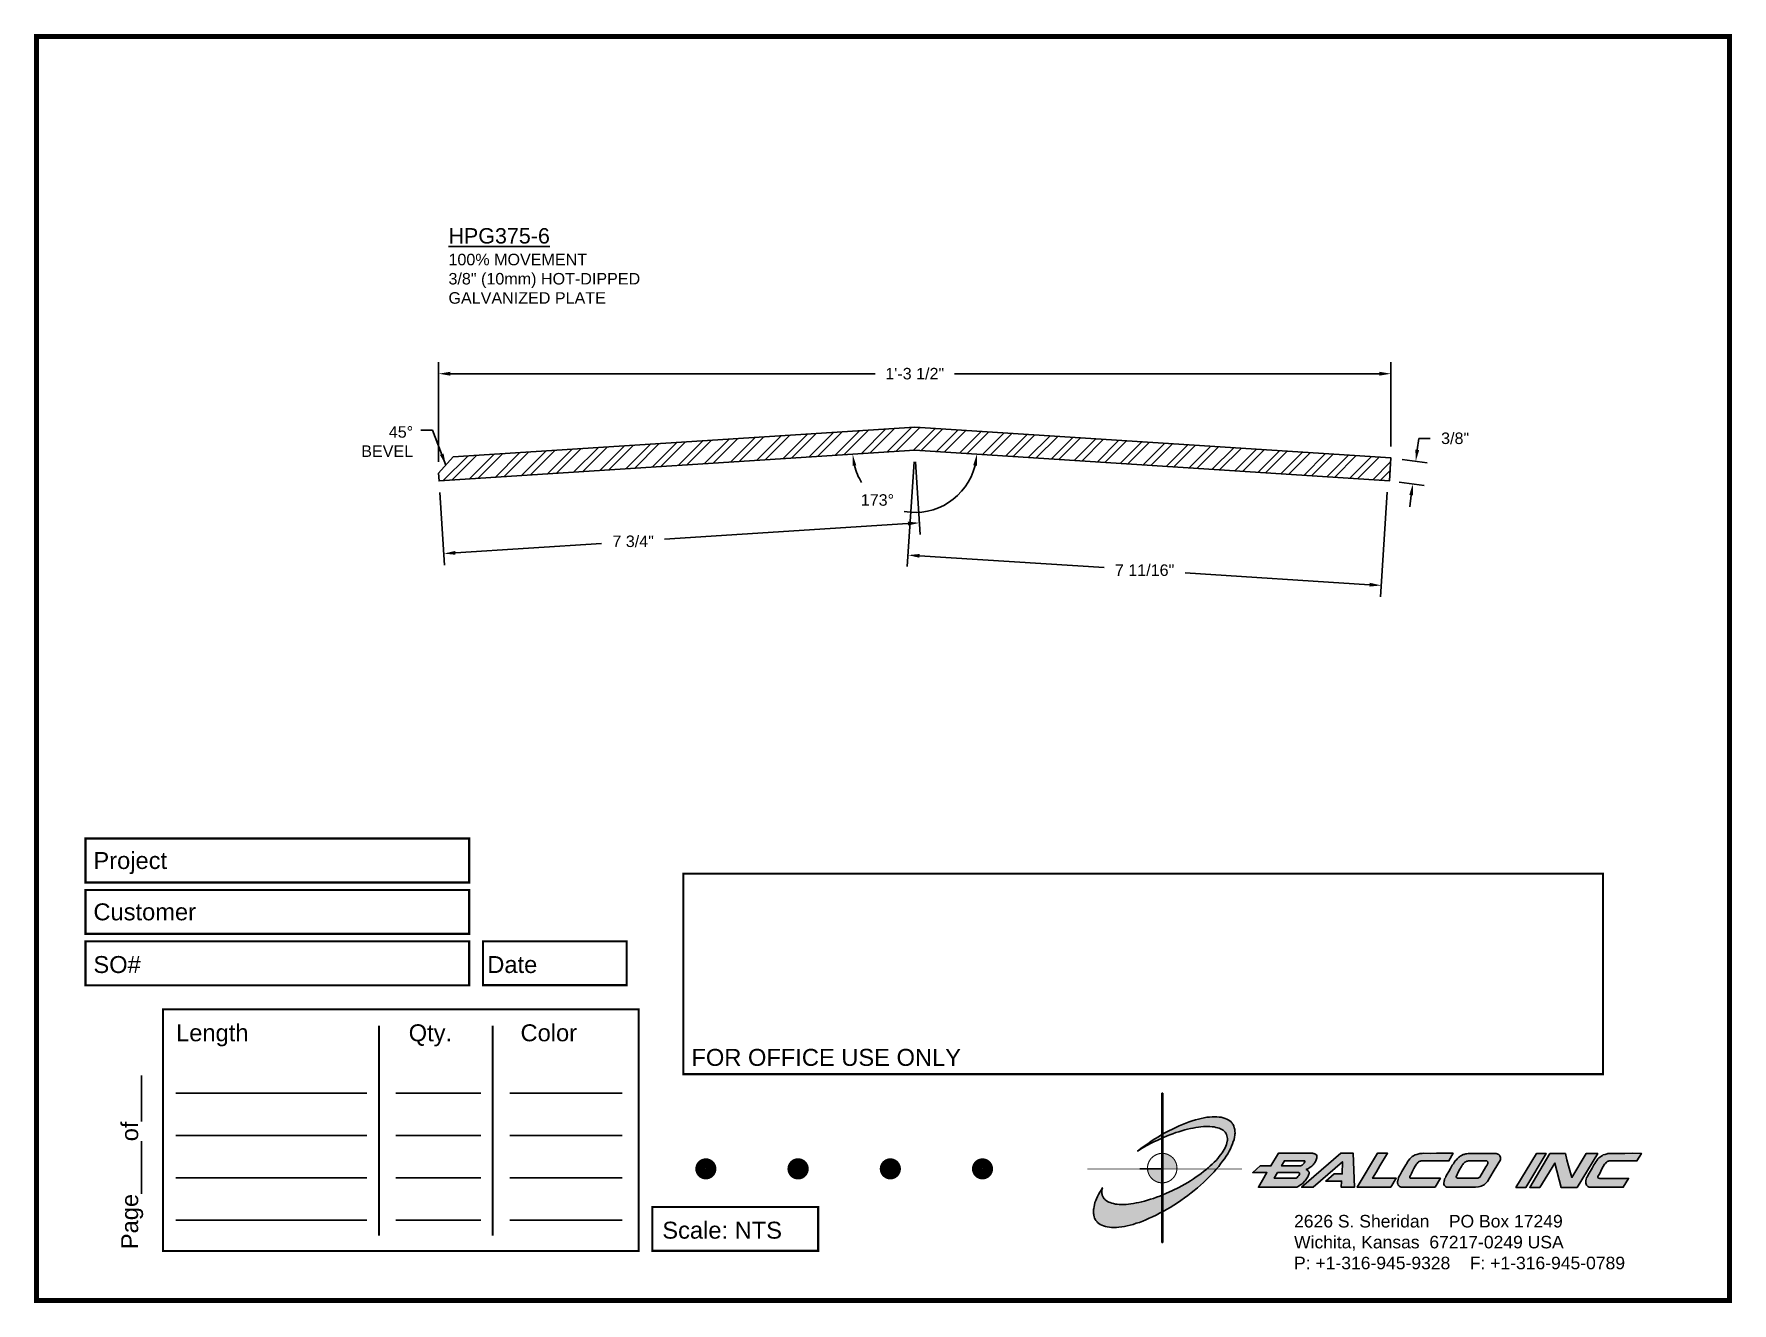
# Paper-space layout 'Breakout' of a CAD drawing. Extents: x 0 to 10, y 0 to 7.5.
# The model-space entities are those that its viewports show. They can reach past a viewport. Long polylines and large blocks are cut down to what shows.
import ezdxf

# ---------------------------------------------------------------- set-up
doc = ezdxf.new("R2010")
doc.units = 0
doc.header["$MEASUREMENT"] = 0
doc.layers.get('0').update_dxf_attribs({"linetype": 'CONTINUOUS'})
doc.layers.get('DEFPOINTS').update_dxf_attribs({"linetype": 'CONTINUOUS'})
for name, color, linetype in [('BORDER', 7, 'CONTINUOUS'), ('DIMENSIONS', 3, 'CONTINUOUS'), ('METALS', 7, 'CONTINUOUS'), ('TEXT', 2, 'CONTINUOUS')]:
    doc.layers.add(name, color=color, linetype=linetype)
doc.styles.add('ARIAL', font='ARIAL.TTF')
doc.dimstyles.new('ARIAL', dxfattribs={"dimtxt": 0.1875, "dimasz": 0.1875, "dimexe": 0.1875, "dimexo": 0.1875, "dimgap": 0.1875, "dimtad": 0, "dimtih": 1, "dimtoh": 1, "dimdec": 4, "dimzin": 0, "dimtxsty": 'ARIAL', "dimcen": 0.09, "dimazin": 3, "dimtfac": 1, "dimtdec": 4, "dimtofl": 0, "dimtmove": 0, "dimatfit": 3, "dimtolj": 1, "dimtzin": 0})

# ---------------------------------------------------------------- blocks, each defined once
blk = doc.blocks.new('CADLOGO')
h = blk.add_hatch(color=256)
h.paths.add_polyline_path([(0.918, 1.81), (0.909, 1.81), (0.909, 1.322), (0.918, 1.327)])
h.paths.add_polyline_path([(0.918, 1.285), (0.909, 1.281), (0.909, 1.1), (0.918, 1.1)])
h.paths.add_polyline_path([(0.918, 0.917), (0.909, 0.917), (0.909, 0.762), (0.909, 0.753), (0.91, 0.753), (0.918, 0.753)])
h.paths.add_polyline_path([(0.918, 1.091), (0.918, 1.1), (0.91, 1.1), (0.909, 1.1), (0.909, 0.917), (0.918, 0.917), (0.918, 0.919), (0.915, 0.919)])
h.paths.add_polyline_path([(0.918, 0.412), (0.909, 0.407), (0.909, 0.049), (0.918, 0.049)])
h.paths.add_polyline_path([(0.918, 0.753), (0.909, 0.753), (0.909, 0.606), (0.918, 0.609)])
h.paths.add_polyline_path([(0.918, 0.609), (0.909, 0.606), (0.909, 0.407), (0.918, 0.412)])
h.paths.add_polyline_path([(0.918, 1.327), (0.909, 1.322), (0.909, 1.281), (0.918, 1.285)])
h = blk.add_hatch(color=175)
h.paths.add_polyline_path([(0.574, 0.51), (0.543, 0.506), (0.514, 0.502), (0.487, 0.499), (0.459, 0.499), (0.432, 0.497), (0.406, 0.499), (0.382, 0.5), (0.36, 0.502), (0.338, 0.508), (0.318, 0.511), (0.298, 0.519), (0.282, 0.526), (0.265, 0.533), (0.252, 0.543), (0.24, 0.553), (0.234, 0.559), (0.229, 0.564), (0.22, 0.577), (0.212, 0.592), (0.205, 0.607), (0.203, 0.616), (0.201, 0.627), (0.199, 0.643), (0.201, 0.66), (0.201, 0.671), (0.205, 0.682), (0.207, 0.694), (0.19, 0.667), (0.176, 0.641), (0.161, 0.616), (0.148, 0.59), (0.137, 0.566), (0.128, 0.543), (0.119, 0.519), (0.113, 0.495), (0.108, 0.473), (0.104, 0.451), (0.103, 0.44), (0.103, 0.429), (0.101, 0.409), (0.103, 0.391), (0.104, 0.38), (0.106, 0.371), (0.11, 0.352), (0.115, 0.336), (0.124, 0.318), (0.13, 0.31), (0.135, 0.301), (0.143, 0.294), (0.15, 0.286), (0.165, 0.274), (0.181, 0.263), (0.199, 0.254), (0.22, 0.244), (0.242, 0.237), (0.263, 0.232), (0.289, 0.228), (0.315, 0.226), (0.342, 0.226), (0.371, 0.226), (0.402, 0.23), (0.434, 0.233), (0.467, 0.239), (0.499, 0.246), (0.534, 0.254), (0.571, 0.263), (0.606, 0.275), (0.644, 0.286), (0.682, 0.301), (0.721, 0.318), (0.759, 0.334), (0.799, 0.352), (0.841, 0.371), (0.882, 0.393), (0.909, 0.407), (0.909, 0.606), (0.884, 0.596), (0.847, 0.583), (0.81, 0.57), (0.774, 0.559), (0.739, 0.548), (0.704, 0.537), (0.671, 0.53), (0.638, 0.522), (0.606, 0.515)])
h.paths.add_polyline_path([(1.18, 0.738), (1.109, 0.698), (1.034, 0.661), (0.957, 0.627), (0.918, 0.609), (0.918, 0.412), (0.924, 0.414), (0.964, 0.438), (1.006, 0.462), (1.05, 0.489), (1.092, 0.517), (1.134, 0.544), (1.174, 0.574), (1.215, 0.603), (1.253, 0.634), (1.291, 0.663), (1.328, 0.694), (1.365, 0.725), (1.399, 0.757), (1.432, 0.788), (1.463, 0.819), (1.494, 0.85), (1.524, 0.883), (1.554, 0.917), (1.44, 0.917), (1.429, 0.908), (1.401, 0.886), (1.374, 0.864), (1.343, 0.842), (1.312, 0.822), (1.28, 0.8), (1.248, 0.778), (1.215, 0.758)])
h.paths.add_polyline_path([(1.769, 1.382), (1.767, 1.393), (1.763, 1.404), (1.758, 1.422), (1.749, 1.441), (1.743, 1.45), (1.738, 1.457), (1.73, 1.464), (1.725, 1.472), (1.709, 1.485), (1.692, 1.496), (1.674, 1.506), (1.654, 1.514), (1.632, 1.521), (1.61, 1.527), (1.584, 1.53), (1.559, 1.532), (1.531, 1.532), (1.502, 1.532), (1.471, 1.53), (1.44, 1.527), (1.407, 1.521), (1.374, 1.514), (1.339, 1.505), (1.304, 1.496), (1.268, 1.485), (1.229, 1.472), (1.191, 1.457), (1.152, 1.442), (1.114, 1.426), (1.074, 1.408), (1.034, 1.388), (0.991, 1.367), (0.951, 1.346), (0.918, 1.327), (0.918, 1.285), (0.926, 1.289), (0.964, 1.305), (1.001, 1.32), (1.037, 1.333), (1.074, 1.346), (1.109, 1.356), (1.143, 1.367), (1.178, 1.378), (1.213, 1.386), (1.246, 1.393), (1.277, 1.4), (1.31, 1.406), (1.339, 1.41), (1.368, 1.413), (1.398, 1.417), (1.425, 1.417), (1.452, 1.419), (1.476, 1.417), (1.502, 1.415), (1.524, 1.413), (1.546, 1.408), (1.566, 1.404), (1.584, 1.397), (1.602, 1.389), (1.617, 1.382), (1.632, 1.373), (1.644, 1.362), (1.65, 1.356), (1.655, 1.351), (1.665, 1.338), (1.672, 1.325), (1.677, 1.309), (1.681, 1.294), (1.683, 1.278), (1.683, 1.261), (1.683, 1.252), (1.681, 1.243), (1.677, 1.225), (1.672, 1.207), (1.665, 1.186), (1.655, 1.166), (1.644, 1.146), (1.632, 1.126), (1.619, 1.106), (1.602, 1.084), (1.586, 1.062), (1.568, 1.04), (1.548, 1.018), (1.527, 0.996), (1.504, 0.974), (1.48, 0.952), (1.456, 0.93), (1.44, 0.917), (1.554, 0.917), (1.579, 0.945), (1.602, 0.976), (1.626, 1.007), (1.648, 1.038), (1.668, 1.067), (1.687, 1.097), (1.703, 1.128), (1.719, 1.155), (1.732, 1.185), (1.743, 1.212), (1.752, 1.239), (1.758, 1.252), (1.762, 1.265), (1.767, 1.291), (1.771, 1.314), (1.771, 1.327), (1.773, 1.338), (1.771, 1.362), (1.771, 1.373)])
h.paths.add_polyline_path([(0.867, 1.296), (0.825, 1.271), (0.781, 1.243), (0.741, 1.214), (0.701, 1.186), (0.66, 1.157), (0.622, 1.128), (0.675, 1.161), (0.732, 1.194), (0.79, 1.225), (0.82, 1.239), (0.851, 1.254), (0.909, 1.281), (0.909, 1.322)])
h = blk.add_hatch(color=256)
h.paths.add_polyline_path([(1.074, 0.991), (1.07, 1.001), (1.065, 1.011), (1.059, 1.021), (1.053, 1.03), (1.046, 1.038), (1.039, 1.047), (1.031, 1.054), (1.022, 1.062), (1.014, 1.068), (1.004, 1.074), (0.995, 1.08), (0.985, 1.085), (0.975, 1.089), (0.964, 1.093), (0.954, 1.096), (0.943, 1.098), (0.932, 1.099), (0.921, 1.1), (0.918, 1.1), (0.918, 0.917), (0.94, 0.917), (1.086, 0.917), (1.087, 0.927), (1.086, 0.938), (1.085, 0.949), (1.083, 0.96), (1.081, 0.97), (1.078, 0.981)])
h.paths.add_polyline_path([(0.909, 0.917), (0.739, 0.917), (0.74, 0.91), (0.741, 0.899), (0.743, 0.888), (0.746, 0.878), (0.75, 0.867), (0.754, 0.857), (0.758, 0.847), (0.764, 0.837), (0.77, 0.828), (0.776, 0.819), (0.783, 0.811), (0.791, 0.803), (0.799, 0.795), (0.808, 0.788), (0.817, 0.782), (0.826, 0.776), (0.836, 0.771), (0.846, 0.766), (0.856, 0.762), (0.867, 0.759), (0.877, 0.757), (0.888, 0.755), (0.899, 0.753), (0.909, 0.753)])
h.paths.add_polyline_path([(0.918, 1.1), (0.91, 1.1), (0.909, 1.1), (0.909, 0.917), (0.918, 0.917)])
h = blk.add_hatch(color=256)
h.paths.add_polyline_path([(2.148, 0.874), (2.098, 0.784), (2.049, 0.7), (2.484, 0.7), (2.491, 0.702), (2.501, 0.703), (2.508, 0.705), (2.512, 0.707), (2.517, 0.711), (2.532, 0.72), (2.546, 0.729), (2.554, 0.735), (2.563, 0.74), (2.572, 0.747), (2.581, 0.757), (2.59, 0.768), (2.599, 0.777), (2.616, 0.799), (2.623, 0.811), (2.63, 0.822), (2.636, 0.833), (2.641, 0.844), (2.645, 0.855), (2.647, 0.864), (2.647, 0.879), (2.645, 0.883), (2.641, 0.886), (2.638, 0.892), (2.629, 0.899), (2.619, 0.905), (2.612, 0.91), (2.64, 0.921), (2.658, 0.936), (2.669, 0.943), (2.678, 0.95), (2.694, 0.967), (2.702, 0.976), (2.709, 0.985), (2.716, 0.994), (2.722, 1.005), (2.727, 1.014), (2.731, 1.025), (2.735, 1.038), (2.736, 1.049), (2.738, 1.062), (2.738, 1.073), (2.733, 1.082), (2.727, 1.088), (2.72, 1.093), (2.713, 1.097), (2.704, 1.099), (2.694, 1.1), (2.685, 1.102), (2.674, 1.102), (2.285, 1.102), (2.195, 0.952), (2.069, 0.952), (1.981, 0.874)])
h.paths.add_polyline_path([(2.274, 0.874), (2.53, 0.874), (2.534, 0.865), (2.532, 0.852), (2.524, 0.841), (2.515, 0.828), (2.505, 0.815), (2.493, 0.81), (2.49, 0.808), (2.235, 0.808)], flags=16)
h.paths.add_polyline_path([(2.321, 0.952), (2.356, 1.014), (2.587, 1.014), (2.592, 1.014), (2.597, 1.014), (2.597, 1.003), (2.59, 0.991), (2.583, 0.98), (2.569, 0.966), (2.555, 0.958), (2.546, 0.952), (2.535, 0.952)], flags=16)
h.paths.add_polyline_path([(3.04, 1.002), (3.036, 0.859), (2.941, 0.859), (2.844, 0.773), (3.031, 0.773), (3.027, 0.7), (3.181, 0.7), (3.168, 1.102), (3.02, 1.102), (2.557, 0.7), (2.694, 0.7)])
h.paths.add_polyline_path([(3.214, 0.7), (3.611, 0.7), (3.675, 0.808), (3.397, 0.808), (3.441, 0.881), (3.483, 0.952), (3.574, 1.102), (3.454, 1.102)])
h.paths.add_polyline_path([(3.788, 0.965), (3.766, 0.927), (3.743, 0.885), (3.721, 0.846), (3.71, 0.83), (3.702, 0.811), (3.697, 0.795), (3.693, 0.778), (3.691, 0.769), (3.691, 0.76), (3.691, 0.749), (3.693, 0.74), (3.7, 0.727), (3.708, 0.716), (3.711, 0.714), (3.724, 0.705), (3.733, 0.702), (3.744, 0.702), (3.757, 0.7), (3.774, 0.7), (4.134, 0.7), (4.196, 0.808), (3.854, 0.808), (3.841, 0.808), (3.833, 0.816), (3.836, 0.826), (3.843, 0.841), (3.856, 0.864), (3.869, 0.892), (3.883, 0.921), (3.898, 0.949), (3.914, 0.972), (3.924, 0.983), (3.931, 0.992), (3.943, 1.002), (3.954, 1.008), (3.969, 1.011), (4.297, 1.011), (4.346, 1.102), (4.238, 1.102), (4.15, 1.102), (4.075, 1.1), (3.997, 1.102), (3.982, 1.1), (3.968, 1.1), (3.955, 1.099), (3.942, 1.097), (3.92, 1.089), (3.9, 1.082), (3.889, 1.078), (3.88, 1.073), (3.863, 1.062), (3.849, 1.049), (3.834, 1.035), (3.821, 1.018), (3.81, 1.002), (3.799, 0.983)])
h.paths.add_polyline_path([(4.509, 1.097), (4.496, 1.095), (4.485, 1.093), (4.476, 1.089), (4.465, 1.086), (4.447, 1.077), (4.43, 1.066), (4.421, 1.06), (4.414, 1.055), (4.399, 1.04), (4.386, 1.025), (4.372, 1.011), (4.361, 0.994), (4.35, 0.976), (4.337, 0.96), (4.317, 0.923), (4.297, 0.888), (4.275, 0.855), (4.26, 0.828), (4.255, 0.813), (4.247, 0.799), (4.244, 0.784), (4.242, 0.777), (4.24, 0.769), (4.238, 0.753), (4.238, 0.735), (4.246, 0.722), (4.251, 0.714), (4.253, 0.713), (4.257, 0.711), (4.262, 0.705), (4.269, 0.703), (4.278, 0.702), (4.289, 0.7), (4.564, 0.7), (4.571, 0.7), (4.584, 0.702), (4.613, 0.703), (4.648, 0.707), (4.664, 0.709), (4.677, 0.713), (4.686, 0.716), (4.694, 0.722), (4.705, 0.727), (4.717, 0.735), (4.73, 0.744), (4.741, 0.755), (4.752, 0.769), (4.781, 0.815), (4.833, 0.903), (4.906, 1.025), (4.908, 1.035), (4.908, 1.046), (4.906, 1.051), (4.906, 1.057), (4.9, 1.069), (4.893, 1.08), (4.889, 1.082), (4.888, 1.086), (4.88, 1.089), (4.873, 1.093), (4.866, 1.097), (4.856, 1.1), (4.846, 1.1), (4.844, 1.1), (4.73, 1.1), (4.626, 1.1), (4.58, 1.1), (4.542, 1.099), (4.524, 1.099)])
h.paths.add_polyline_path([(4.527, 1.011), (4.54, 1.011), (4.745, 1.011), (4.752, 1.003), (4.758, 0.998), (4.758, 0.985), (4.756, 0.98), (4.754, 0.974), (4.749, 0.965), (4.743, 0.956), (4.734, 0.941), (4.663, 0.821), (4.648, 0.812), (4.639, 0.81), (4.633, 0.808), (4.622, 0.808), (4.61, 0.808), (4.416, 0.808), (4.398, 0.808), (4.39, 0.813), (4.387, 0.813), (4.385, 0.819), (4.378, 0.825), (4.385, 0.832), (4.408, 0.877), (4.428, 0.914), (4.447, 0.945), (4.454, 0.96), (4.461, 0.971), (4.474, 0.986), (4.487, 0.996), (4.496, 1.002), (4.508, 1.009), (4.516, 1.009)], flags=16)
h.paths.add_polyline_path([(5.089, 0.698), (5.206, 0.698), (5.445, 1.1), (5.33, 1.099)])
h.paths.add_polyline_path([(5.489, 1.099), (5.252, 0.698), (5.37, 0.698), (5.548, 0.987), (5.621, 0.698), (5.811, 0.698), (6.055, 1.099), (5.919, 1.1), (5.749, 0.817), (5.709, 0.954), (5.691, 1.024), (5.672, 1.099)])
h.paths.add_polyline_path([(6.086, 1.06), (6.069, 1.047), (6.056, 1.035), (6.044, 1.018), (6.031, 1.002), (6.02, 0.983), (6.009, 0.965), (5.987, 0.925), (5.965, 0.885), (5.941, 0.846), (5.932, 0.828), (5.923, 0.811), (5.917, 0.795), (5.914, 0.778), (5.912, 0.769), (5.912, 0.758), (5.914, 0.749), (5.916, 0.738), (5.921, 0.725), (5.928, 0.716), (5.936, 0.709), (5.945, 0.705), (5.954, 0.702), (5.965, 0.7), (5.98, 0.7), (5.994, 0.7), (6.355, 0.7), (6.419, 0.806), (6.073, 0.806), (6.056, 0.811), (6.056, 0.821), (6.056, 0.826), (6.064, 0.841), (6.077, 0.864), (6.089, 0.892), (6.104, 0.919), (6.119, 0.947), (6.135, 0.972), (6.144, 0.983), (6.153, 0.992), (6.163, 1), (6.166, 1.003), (6.172, 1.005), (6.178, 1.008), (6.19, 1.011), (6.517, 1.011), (6.569, 1.1), (6.459, 1.102), (6.373, 1.1), (6.296, 1.1), (6.217, 1.1), (6.203, 1.1), (6.19, 1.099), (6.175, 1.099), (6.164, 1.095), (6.141, 1.089), (6.12, 1.082), (6.111, 1.077), (6.102, 1.073)])
blk.add_hatch(color=256).paths.add_polyline_path([(0.918, 0.609), (0.909, 0.606), (0.909, 0.407), (0.918, 0.412)])
for q in [(0.65, 0.917), (0.909, 0.648)]:
    blk.add_line((0.909, 0.917), q)
at = {"color": 7}
for points in [[(0.909, 1.81), (0.918, 1.81), (0.918, 0.049), (0.909, 0.049), (0.909, 1.81)], [(2.738, 1.073), (2.733, 1.082), (2.727, 1.088), (2.72, 1.093), (2.713, 1.097), (2.704, 1.099), (2.694, 1.1), (2.685, 1.102), (2.674, 1.102), (2.285, 1.102), (2.195, 0.952), (2.069, 0.952), (1.981, 0.874), (2.148, 0.874), (2.098, 0.784), (2.049, 0.7), (2.484, 0.7), (2.491, 0.702), (2.501, 0.703), (2.508, 0.705), (2.512, 0.707), (2.517, 0.711), (2.532, 0.72), (2.546, 0.729), (2.554, 0.735), (2.563, 0.74), (2.572, 0.747), (2.581, 0.757), (2.59, 0.768), (2.599, 0.777), (2.616, 0.799), (2.623, 0.811), (2.63, 0.822), (2.636, 0.833), (2.641, 0.844), (2.645, 0.855), (2.647, 0.864), (2.647, 0.874), (2.647, 0.879), (2.645, 0.883), (2.641, 0.886), (2.638, 0.892), (2.629, 0.899), (2.619, 0.905), (2.612, 0.91), (2.64, 0.921), (2.658, 0.936), (2.669, 0.943), (2.678, 0.95), (2.694, 0.967), (2.702, 0.976), (2.709, 0.985), (2.716, 0.994), (2.722, 1.005), (2.727, 1.014), (2.731, 1.025), (2.735, 1.038), (2.736, 1.049), (2.738, 1.062), (2.738, 1.073), (2.738, 1.073)], [(2.587, 0.985), (2.583, 0.98), (2.572, 0.969), (2.565, 0.963), (2.555, 0.958), (2.546, 0.952), (2.535, 0.952), (2.321, 0.952), (2.356, 1.014), (2.587, 1.014), (2.592, 1.014), (2.594, 1.014), (2.596, 1.013), (2.597, 1.011), (2.597, 1.005), (2.596, 1), (2.59, 0.991), (2.587, 0.985), (2.587, 0.985)], [(3.027, 0.7), (3.181, 0.7), (3.168, 1.102), (3.02, 1.102), (2.557, 0.7), (2.694, 0.7), (3.04, 1.002), (3.036, 0.859), (3.038, 0.859), (2.941, 0.859), (2.844, 0.773), (3.031, 0.773), (3.027, 0.7), (3.027, 0.7)], [(3.214, 0.7), (3.454, 1.102), (3.574, 1.102), (3.483, 0.952), (3.441, 0.881), (3.397, 0.808), (3.675, 0.808), (3.611, 0.7), (3.214, 0.7), (3.214, 0.7)], [(3.969, 1.011), (3.96, 1.009), (3.955, 1.007), (3.949, 1.005), (3.946, 1.003), (3.94, 1), (3.931, 0.992), (3.924, 0.983), (3.914, 0.972), (3.898, 0.949), (3.883, 0.921), (3.869, 0.892), (3.856, 0.864), (3.843, 0.841), (3.836, 0.826), (3.834, 0.821), (3.834, 0.817), (3.836, 0.813), (3.839, 0.81), (3.847, 0.808), (3.854, 0.808), (4.196, 0.808), (4.134, 0.7), (3.774, 0.7), (3.757, 0.7), (3.744, 0.702), (3.733, 0.702), (3.724, 0.705), (3.715, 0.711), (3.711, 0.713), (3.708, 0.716), (3.7, 0.727), (3.693, 0.74), (3.691, 0.749), (3.691, 0.76), (3.691, 0.769), (3.693, 0.778), (3.697, 0.795), (3.702, 0.811), (3.71, 0.83), (3.721, 0.846), (3.743, 0.885), (3.766, 0.927), (3.788, 0.965), (3.799, 0.983), (3.81, 1.002), (3.821, 1.018), (3.834, 1.035), (3.849, 1.049), (3.863, 1.062), (3.88, 1.073), (3.889, 1.078), (3.9, 1.082), (3.92, 1.089), (3.942, 1.097), (3.955, 1.099), (3.968, 1.1), (3.982, 1.1), (3.997, 1.102), (4.075, 1.1), (4.15, 1.102), (4.238, 1.102), (4.346, 1.102), (4.297, 1.011), (3.969, 1.011), (3.969, 1.011)], [(4.846, 1.1), (4.844, 1.1), (4.73, 1.1), (4.626, 1.1), (4.58, 1.1), (4.542, 1.099), (4.524, 1.099), (4.509, 1.097), (4.496, 1.095), (4.485, 1.093), (4.476, 1.089), (4.465, 1.086), (4.447, 1.077), (4.43, 1.066), (4.421, 1.06), (4.414, 1.055), (4.399, 1.04), (4.386, 1.025), (4.372, 1.011), (4.361, 0.994), (4.35, 0.976), (4.337, 0.96), (4.317, 0.923), (4.297, 0.888), (4.275, 0.855), (4.26, 0.828), (4.255, 0.813), (4.247, 0.799), (4.244, 0.784), (4.242, 0.777), (4.24, 0.769), (4.238, 0.753), (4.238, 0.735), (4.246, 0.722), (4.251, 0.714), (4.253, 0.713), (4.257, 0.711), (4.262, 0.705), (4.269, 0.703), (4.278, 0.702), (4.289, 0.7), (4.564, 0.7), (4.571, 0.7), (4.584, 0.702), (4.613, 0.703), (4.648, 0.707), (4.664, 0.709), (4.677, 0.713), (4.686, 0.716), (4.694, 0.722), (4.705, 0.727), (4.717, 0.735), (4.73, 0.744), (4.741, 0.755), (4.752, 0.769), (4.781, 0.815), (4.833, 0.903), (4.906, 1.025), (4.908, 1.035), (4.908, 1.046), (4.906, 1.051), (4.906, 1.057), (4.9, 1.069), (4.897, 1.075), (4.893, 1.08), (4.889, 1.082), (4.888, 1.086), (4.88, 1.089), (4.873, 1.093), (4.866, 1.097), (4.856, 1.1), (4.846, 1.1), (4.846, 1.1)], [(4.734, 0.941), (4.663, 0.821), (4.653, 0.815), (4.646, 0.811), (4.639, 0.81), (4.633, 0.808), (4.622, 0.808), (4.61, 0.808), (4.416, 0.808), (4.403, 0.808), (4.396, 0.81), (4.39, 0.813), (4.388, 0.813), (4.386, 0.815), (4.385, 0.819), (4.383, 0.821), (4.383, 0.826), (4.383, 0.83), (4.385, 0.832), (4.408, 0.877), (4.428, 0.914), (4.447, 0.945), (4.454, 0.96), (4.461, 0.971), (4.471, 0.982), (4.478, 0.989), (4.487, 0.996), (4.496, 1.002), (4.505, 1.007), (4.511, 1.009), (4.516, 1.009), (4.527, 1.011), (4.54, 1.011), (4.743, 1.011), (4.749, 1.007), (4.752, 1.003), (4.756, 1), (4.758, 0.994), (4.758, 0.985), (4.756, 0.98), (4.754, 0.974), (4.749, 0.965), (4.743, 0.956), (4.734, 0.941), (4.734, 0.941)], [(5.089, 0.698), (5.33, 1.099), (5.445, 1.1), (5.206, 0.698), (5.091, 0.698), (5.089, 0.698), (5.089, 0.698)], [(5.811, 0.698), (5.621, 0.698), (5.548, 0.987), (5.37, 0.698), (5.252, 0.698), (5.489, 1.099), (5.672, 1.099), (5.691, 1.024), (5.709, 0.954), (5.749, 0.817), (5.919, 1.1), (6.055, 1.099), (5.811, 0.698), (5.811, 0.698)], [(6.19, 1.011), (6.181, 1.009), (6.175, 1.007), (6.172, 1.005), (6.166, 1.003), (6.163, 1), (6.153, 0.992), (6.144, 0.983), (6.135, 0.972), (6.119, 0.947), (6.104, 0.919), (6.089, 0.892), (6.077, 0.864), (6.064, 0.841), (6.056, 0.826), (6.056, 0.821), (6.056, 0.815), (6.058, 0.811), (6.062, 0.81), (6.067, 0.808), (6.077, 0.806), (6.419, 0.806), (6.355, 0.7), (5.994, 0.7), (5.98, 0.7), (5.965, 0.7), (5.954, 0.702), (5.945, 0.705), (5.936, 0.709), (5.932, 0.713), (5.928, 0.716), (5.921, 0.725), (5.916, 0.738), (5.914, 0.749), (5.912, 0.758), (5.912, 0.769), (5.914, 0.778), (5.917, 0.795), (5.923, 0.811), (5.932, 0.828), (5.941, 0.846), (5.965, 0.885), (5.987, 0.925), (6.009, 0.965), (6.02, 0.983), (6.031, 1.002), (6.044, 1.018), (6.056, 1.035), (6.069, 1.047), (6.086, 1.06), (6.102, 1.073), (6.111, 1.077), (6.12, 1.082), (6.141, 1.089), (6.164, 1.095), (6.175, 1.099), (6.19, 1.099), (6.203, 1.1), (6.217, 1.1), (6.296, 1.1), (6.373, 1.1), (6.459, 1.102), (6.569, 1.1), (6.517, 1.011), (6.19, 1.011), (6.19, 1.011)], [(2.484, 0.808), (2.235, 0.808), (2.274, 0.874), (2.524, 0.874), (2.53, 0.872), (2.532, 0.87), (2.533, 0.866), (2.533, 0.863), (2.532, 0.852), (2.524, 0.841), (2.515, 0.828), (2.506, 0.817), (2.501, 0.813), (2.493, 0.81), (2.49, 0.808), (2.486, 0.808), (2.484, 0.808), (2.484, 0.808)]]:
    blk.add_lwpolyline(points, dxfattribs=at)
at = {"color": 175}
blk.add_lwpolyline([(1.758, 1.422), (1.763, 1.404), (1.767, 1.393), (1.769, 1.382), (1.771, 1.373), (1.771, 1.362), (1.773, 1.338), (1.771, 1.327), (1.771, 1.314), (1.767, 1.291), (1.762, 1.265), (1.758, 1.252), (1.752, 1.239), (1.743, 1.212), (1.732, 1.185), (1.719, 1.155), (1.703, 1.128), (1.687, 1.097), (1.668, 1.067), (1.648, 1.038), (1.626, 1.007), (1.602, 0.976), (1.579, 0.945), (1.551, 0.914), (1.524, 0.883), (1.494, 0.85), (1.463, 0.819), (1.432, 0.788), (1.399, 0.757), (1.365, 0.725), (1.328, 0.694), (1.291, 0.663), (1.253, 0.634), (1.215, 0.603), (1.174, 0.574), (1.134, 0.544), (1.092, 0.517), (1.05, 0.489), (1.006, 0.462), (0.964, 0.438), (0.924, 0.414), (0.882, 0.393), (0.841, 0.371), (0.799, 0.352), (0.759, 0.334), (0.721, 0.318), (0.682, 0.301), (0.644, 0.286), (0.606, 0.275), (0.571, 0.263), (0.534, 0.254), (0.499, 0.246), (0.467, 0.239), (0.434, 0.233), (0.402, 0.23), (0.371, 0.226), (0.342, 0.226), (0.315, 0.226), (0.289, 0.228), (0.263, 0.232), (0.242, 0.237), (0.22, 0.244), (0.199, 0.254), (0.181, 0.263), (0.165, 0.274), (0.15, 0.286), (0.143, 0.294), (0.135, 0.301), (0.13, 0.31), (0.124, 0.318), (0.115, 0.336), (0.11, 0.352), (0.106, 0.371), (0.104, 0.38), (0.103, 0.391), (0.101, 0.409), (0.103, 0.429), (0.103, 0.44), (0.104, 0.451), (0.108, 0.473), (0.113, 0.495), (0.119, 0.519), (0.128, 0.543), (0.137, 0.566), (0.148, 0.59), (0.161, 0.616), (0.176, 0.641), (0.19, 0.667), (0.207, 0.694), (0.205, 0.682), (0.201, 0.671), (0.201, 0.66), (0.199, 0.649), (0.199, 0.638), (0.201, 0.627), (0.203, 0.616), (0.205, 0.607), (0.212, 0.592), (0.22, 0.577), (0.229, 0.564), (0.234, 0.559), (0.24, 0.553), (0.252, 0.543), (0.265, 0.533), (0.282, 0.526), (0.298, 0.519), (0.318, 0.511), (0.338, 0.508), (0.36, 0.502), (0.382, 0.5), (0.406, 0.499), (0.432, 0.497), (0.459, 0.499), (0.487, 0.499), (0.514, 0.502), (0.543, 0.506), (0.574, 0.51), (0.606, 0.515), (0.638, 0.522), (0.671, 0.53), (0.704, 0.537), (0.739, 0.548), (0.774, 0.559), (0.81, 0.57), (0.847, 0.583), (0.884, 0.596), (0.92, 0.61), (0.957, 0.627), (1.034, 0.661), (1.109, 0.698), (1.18, 0.738), (1.215, 0.758), (1.248, 0.778), (1.28, 0.8), (1.312, 0.822), (1.343, 0.842), (1.374, 0.864), (1.401, 0.886), (1.429, 0.908), (1.456, 0.93), (1.48, 0.952), (1.504, 0.974), (1.527, 0.996), (1.548, 1.018), (1.568, 1.04), (1.586, 1.062), (1.602, 1.084), (1.619, 1.106), (1.632, 1.126), (1.644, 1.146), (1.655, 1.166), (1.665, 1.186), (1.672, 1.207), (1.677, 1.225), (1.681, 1.243), (1.683, 1.252), (1.683, 1.261), (1.683, 1.278), (1.681, 1.294), (1.677, 1.309), (1.672, 1.325), (1.665, 1.338), (1.655, 1.351), (1.65, 1.356), (1.644, 1.362), (1.632, 1.373), (1.617, 1.382), (1.602, 1.389), (1.584, 1.397), (1.566, 1.404), (1.546, 1.408), (1.524, 1.413), (1.502, 1.415), (1.476, 1.417), (1.452, 1.419), (1.425, 1.417), (1.398, 1.417), (1.368, 1.413), (1.339, 1.41), (1.31, 1.406), (1.277, 1.4), (1.246, 1.393), (1.213, 1.386), (1.178, 1.378), (1.143, 1.367), (1.109, 1.356), (1.074, 1.346), (1.037, 1.333), (1.001, 1.32), (0.964, 1.305), (0.926, 1.289), (0.851, 1.254), (0.82, 1.239), (0.79, 1.225), (0.732, 1.194), (0.675, 1.161), (0.622, 1.128), (0.66, 1.157), (0.701, 1.186), (0.741, 1.214), (0.781, 1.243), (0.825, 1.271), (0.867, 1.296), (0.909, 1.322), (0.951, 1.346), (0.991, 1.367), (1.034, 1.388), (1.074, 1.408), (1.114, 1.426), (1.152, 1.442), (1.191, 1.457), (1.229, 1.472), (1.268, 1.485), (1.304, 1.496), (1.339, 1.505), (1.374, 1.514), (1.407, 1.521), (1.44, 1.527), (1.471, 1.53), (1.502, 1.532), (1.531, 1.532), (1.559, 1.532), (1.584, 1.53), (1.61, 1.527), (1.632, 1.521), (1.654, 1.514), (1.674, 1.506), (1.692, 1.496), (1.709, 1.485), (1.725, 1.472), (1.73, 1.464), (1.738, 1.457), (1.743, 1.45), (1.749, 1.441), (1.758, 1.422), (1.758, 1.422)], dxfattribs=at)
at = {"color": 7, "const_width": 0.0128}
blk.add_lwpolyline([(1.087, 0.927), (1.086, 0.938), (1.085, 0.949), (1.083, 0.96), (1.081, 0.97), (1.078, 0.981), (1.074, 0.991), (1.07, 1.001), (1.065, 1.011), (1.059, 1.021), (1.053, 1.03), (1.046, 1.038), (1.039, 1.047), (1.031, 1.054), (1.022, 1.062), (1.014, 1.068), (1.004, 1.074), (0.995, 1.08), (0.985, 1.085), (0.975, 1.089), (0.964, 1.093), (0.954, 1.096), (0.943, 1.098), (0.932, 1.099), (0.921, 1.1), (0.91, 1.1), (0.899, 1.1), (0.888, 1.099), (0.877, 1.097), (0.867, 1.094), (0.856, 1.091), (0.846, 1.087), (0.836, 1.082), (0.826, 1.077), (0.817, 1.071), (0.808, 1.065), (0.799, 1.058), (0.791, 1.05), (0.783, 1.043), (0.776, 1.034), (0.77, 1.025), (0.764, 1.016), (0.758, 1.006), (0.754, 0.996), (0.75, 0.986), (0.746, 0.976), (0.743, 0.965), (0.741, 0.954), (0.74, 0.943), (0.739, 0.932), (0.739, 0.921), (0.74, 0.91), (0.741, 0.899), (0.743, 0.888), (0.746, 0.878), (0.75, 0.867), (0.754, 0.857), (0.758, 0.847), (0.764, 0.837), (0.77, 0.828), (0.776, 0.819), (0.783, 0.811), (0.791, 0.803), (0.799, 0.795), (0.808, 0.788), (0.817, 0.782), (0.826, 0.776), (0.836, 0.771), (0.846, 0.766), (0.856, 0.762), (0.867, 0.759), (0.877, 0.757), (0.888, 0.755), (0.899, 0.753), (0.91, 0.753), (0.921, 0.753), (0.932, 0.754), (0.943, 0.756), (0.954, 0.758), (0.964, 0.761), (0.975, 0.764), (0.985, 0.769), (0.995, 0.773), (1.004, 0.779), (1.014, 0.785), (1.022, 0.792), (1.031, 0.799), (1.039, 0.807), (1.046, 0.815), (1.053, 0.824), (1.059, 0.833), (1.065, 0.842), (1.07, 0.852), (1.074, 0.862), (1.078, 0.872), (1.081, 0.883), (1.083, 0.894), (1.085, 0.905), (1.086, 0.916), (1.087, 0.927)], dxfattribs=at)
at = {"color": 7}
blk.add_lwpolyline([(1.853, 0.917, 0.0091, 0.0091, 0), (0.029, 0.917, 0.00366, 0.00366, 0), (0.029, 0.917, 0.00366, 0.00366, 0)], format="xyseb", dxfattribs=at)
blk = doc.blocks.new('ACADLOGO')
blk.add_blockref('CADLOGO', (-0.011, 7.152))
blk = doc.blocks.new('EJCNOSINGDETAILSHEET')
at = {"layer": 'BORDER', "color": 253}
for p, q in [((0.823, 1.224), (1.95, 1.224)), ((2.122, 1.224), (2.622, 1.224)), ((2.794, 1.224), (3.457, 1.224)), ((0.823, 0.974), (1.95, 0.974)), ((2.122, 0.974), (2.622, 0.974)), ((2.794, 0.974), (3.457, 0.974)), ((0.823, 0.724), (1.95, 0.724)), ((2.122, 0.724), (2.622, 0.724)), ((2.794, 0.724), (3.457, 0.724)), ((0.823, 0.474), (1.95, 0.474)), ((2.122, 0.474), (2.622, 0.474)), ((2.794, 0.474), (3.457, 0.474))]:
    blk.add_line(p, q, dxfattribs=at)
at = {"layer": 'BORDER'}
for points, const_width in [([(0, 7.461), (9.993, 7.461), (9.993, 0), (0, 0)], 0.03), ([(0.289, 2.727), (2.554, 2.727), (2.554, 2.467), (0.289, 2.467)], 0.0125), ([(9.247, 1.336), (3.818, 1.336), (3.818, 2.519), (9.247, 2.519)], 0.0125), ([(0.289, 2.423), (2.554, 2.423), (2.554, 2.164), (0.289, 2.164)], 0.0125), ([(0.289, 2.12), (2.554, 2.12), (2.554, 1.86), (0.289, 1.86)], 0.0125), ([(2.636, 1.861), (2.636, 2.12), (3.484, 2.12), (3.484, 1.861)], 0.0125), ([(3.554, 0.292), (0.747, 0.292), (0.747, 1.718), (3.554, 1.718)], 0.0125), ([(3.635, 0.552), (4.614, 0.552), (4.614, 0.293), (3.635, 0.293)], 0.0125)]:
    blk.add_lwpolyline(points, close=True, dxfattribs=dict(at, const_width=const_width))
at = {"layer": 'BORDER', "const_width": 0.0125}
for points in [[(2.022, 1.623), (2.022, 0.382)], [(2.693, 1.623), (2.693, 0.382)]]:
    blk.add_lwpolyline(points, dxfattribs=at)
at = {"layer": 'BORDER', "color": 175, "const_width": 0.0625}
for points in [[(3.92, 0.777, 1), (3.982, 0.777, 1)], [(4.464, 0.777, 1), (4.527, 0.777, 1)], [(5.009, 0.777, 1), (5.071, 0.777, 1)], [(5.553, 0.777, 1), (5.615, 0.777, 1)]]:
    blk.add_lwpolyline(points, format="xyb", close=True, dxfattribs=at)
at = {"layer": 'BORDER', "xscale": 0.5, "yscale": 0.5, "zscale": 0.5}
blk.add_blockref('ACADLOGO', (6.194, -3.258), dxfattribs=at)
at = {"layer": 'BORDER', "style": 'ARIAL'}
for s, p in [('Project', (0.336, 2.547)), ('Customer', (0.336, 2.244)), ('SO#', (0.336, 1.933)), ('Date', (2.661, 1.933)), ('Length', (0.824, 1.53)), ('Qty.', (2.197, 1.53)), ('Color', (2.857, 1.53)), ('FOR OFFICE USE ONLY', (3.866, 1.385)), ('Scale: NTS', (3.694, 0.365))]:
    blk.add_text(s, height=0.1, dxfattribs=at).set_placement(p)
blk.add_text('Page%%u        %%uof%%u       ', height=0.1, rotation=90, dxfattribs=at).set_placement((0.6, 0.303))
at = {"layer": 'BORDER', "insert": (7.423, 0.505), "char_height": 0.074, "width": 2.3438, "attachment_point": 1, "style": 'ARIAL'}
blk.add_mtext('2626 S. Sheridan    PO Box 17249\\PWichita, Kansas  67217-0249 USA \\PP: +1-316-945-9328    F: +1-316-945-0789', dxfattribs=at)
blk = doc.blocks.new('*D8')
at = {"layer": 'DEFPOINTS', "color": 0}
for p in [(20.097, 6.338), (21.28, 6.338), (17.891, 2.338)]:
    blk.add_point(p, dxfattribs=at)
at = {"layer": 'DIMENSIONS', "color": 0}
for p, q in [((20.284, 6.338), (21.467, 6.338)), ((21.28, 6.15), (21.28, 5.011)), ((21.28, 2.525), (21.28, 4.133)), ((18.079, 2.338), (21.467, 2.338))]:
    blk.add_line(p, q, dxfattribs=at)
for points in [[(21.248, 6.15), (21.311, 6.15), (21.28, 6.338)], [(21.248, 2.525), (21.311, 2.525), (21.28, 2.338)]]:
    blk.add_solid(points, dxfattribs=at)
at = {"layer": 'DIMENSIONS', "color": 0, "insert": (21.28, 4.572), "char_height": 0.1875, "attachment_point": 5, "style": 'ARIAL'}
blk.add_mtext('\\A1;{4"}\\P{102mm}', dxfattribs=at)
blk = doc.blocks.new('*D19')
at = {"layer": 'DEFPOINTS', "color": 0}
for p in [(43.71, 7.178), (43.66, 6.81), (44.066, 6.756)]:
    blk.add_point(p, dxfattribs=at)
at = {"layer": 'DIMENSIONS', "color": 0}
for p, q in [((44.14, 7.31), (44.164, 7.496)), ((44.164, 7.496), (44.352, 7.496)), ((43.895, 7.153), (44.301, 7.099)), ((43.846, 6.785), (44.252, 6.731)), ((44.041, 6.57), (44.016, 6.384))]:
    blk.add_line(p, q, dxfattribs=at)
for points in [[(44.109, 7.314), (44.171, 7.306), (44.115, 7.124)], [(44.01, 6.574), (44.072, 6.566), (44.066, 6.756)]]:
    blk.add_solid(points, dxfattribs=at)
at = {"layer": 'DIMENSIONS', "color": 0, "insert": (44.756, 7.496), "char_height": 0.1875, "attachment_point": 5, "style": 'ARIAL'}
blk.add_mtext('\\A1;3/8"', dxfattribs=at)
blk = doc.blocks.new('*D20')
at = {"layer": 'DEFPOINTS', "color": 0}
for p in [(35.962, 7.303), (43.66, 6.81), (43.551, 5.103)]:
    blk.add_point(p, dxfattribs=at)
at = {"layer": 'DIMENSIONS', "color": 0}
for p, q in [((35.95, 7.116), (35.84, 5.409)), ((43.648, 6.623), (43.539, 4.916)), ((36.04, 5.584), (39.043, 5.392)), ((43.364, 5.115), (40.36, 5.307))]:
    blk.add_line(p, q, dxfattribs=at)
for points in [[(36.042, 5.615), (36.038, 5.553), (35.852, 5.596)], [(43.366, 5.146), (43.362, 5.084), (43.551, 5.103)]]:
    blk.add_solid(points, dxfattribs=at)
at = {"layer": 'DIMENSIONS', "color": 0, "insert": (39.702, 5.35), "char_height": 0.1875, "attachment_point": 5, "style": 'ARIAL'}
blk.add_mtext('\\A1;7 11/16"', dxfattribs=at)
blk = doc.blocks.new('*D21')
at = {"layer": 'DEFPOINTS', "color": 0}
for p in [(35.962, 7.303), (28.222, 6.802), (28.299, 5.621)]:
    blk.add_point(p, dxfattribs=at)
at = {"layer": 'DIMENSIONS', "color": 0}
for p, q in [((35.974, 7.116), (36.05, 5.934)), ((28.234, 6.615), (28.311, 5.434)), ((35.851, 6.109), (31.892, 5.853)), ((28.486, 5.633), (30.866, 5.787))]:
    blk.add_line(p, q, dxfattribs=at)
for points in [[(35.849, 6.14), (35.853, 6.078), (36.038, 6.121)], [(28.484, 5.664), (28.488, 5.602), (28.299, 5.621)]]:
    blk.add_solid(points, dxfattribs=at)
at = {"layer": 'DIMENSIONS', "color": 0, "insert": (31.379, 5.82), "char_height": 0.1875, "attachment_point": 5, "style": 'ARIAL'}
blk.add_mtext('\\A1;7 3/4"', dxfattribs=at)
blk = doc.blocks.new('*D22')
at = {"layer": 'DEFPOINTS', "color": 0}
for p in [(43.71, 8.548), (28.214, 6.929), (43.71, 7.178)]:
    blk.add_point(p, dxfattribs=at)
at = {"layer": 'DIMENSIONS', "color": 0}
for p, q in [((28.214, 7.116), (28.214, 8.735)), ((43.71, 7.366), (43.71, 8.735)), ((28.402, 8.548), (35.316, 8.548)), ((43.522, 8.548), (36.608, 8.548))]:
    blk.add_line(p, q, dxfattribs=at)
for points in [[(28.402, 8.579), (28.402, 8.516), (28.214, 8.548)], [(43.522, 8.579), (43.522, 8.516), (43.71, 8.548)]]:
    blk.add_solid(points, dxfattribs=at)
at = {"layer": 'DIMENSIONS', "color": 0, "insert": (35.962, 8.548), "char_height": 0.1875, "attachment_point": 5, "style": 'ARIAL'}
blk.add_mtext('\\A1;1\'-3 1/2"', dxfattribs=at)
blk = doc.blocks.new('*D30')
at = {"layer": 'DEFPOINTS', "color": 0}
for p in [(35.962, 7.303), (35.962, 7.303), (28.222, 6.802), (43.685, 6.804), (36.45, 6.415)]:
    blk.add_point(p, dxfattribs=at)
at = {"layer": 'DIMENSIONS', "color": 0}
for start, end in [(194.3169, 211.3569), (260.1863, 345.6868)]:
    blk.add_arc((35.962, 7.303), 1.013, start, end, dxfattribs=at)
for points in [[(34.949, 7.048), (35.011, 7.057), (34.951, 7.238)], [(36.913, 7.057), (36.975, 7.048), (36.973, 7.238)]]:
    blk.add_solid(points, dxfattribs=at)
at = {"layer": 'DIMENSIONS', "color": 0, "insert": (35.354, 6.492), "char_height": 0.1875, "attachment_point": 5, "style": 'ARIAL'}
blk.add_mtext('\\A1;173°', dxfattribs=at)

msp = doc.modelspace()

# ---------------------------------------------------------------- hatches: boundary and pattern name
at = {"layer": 'METALS'}
h = msp.add_hatch(dxfattribs=at)
h.set_pattern_fill('ANSI32', color=256, scale=0.75, style=0)
h.paths.add_polyline_path([(43.68536, 6.80397), (43.70954, 7.17819), (35.96186, 7.67883), (28.44903, 7.19288), (28.21417, 6.92867), (28.22234, 6.80243), (35.96187, 7.30305)])

# ---------------------------------------------------------------- linework, layer by layer
msp.add_lwpolyline([(35.96186, 7.30305), (28.22234, 6.80243), (28.21417, 6.92867), (28.44903, 7.19288), (35.96186, 7.67883), (43.70954, 7.17819), (43.68536, 6.80397), (35.96186, 7.30305)])

# ---------------------------------------------------------------- texts
at = {"layer": 'TEXT', "insert": (28.37403, 10.91655), "char_height": 0.25, "width": 4.59375, "attachment_point": 1, "style": 'ARIAL'}
msp.add_mtext('{\\LHPG375-6\\P\\H0.75x;\\l100% MOVEMENT\\P3/8" (10mm) HOT-DIPPED\\PGALVANIZED PLATE}', dxfattribs=at)
at = {"layer": 'TEXT', "insert": (27.79901, 7.69423), "char_height": 0.1875, "attachment_point": 3, "style": 'ARIAL'}
msp.add_mtext('45°\\PBEVEL', dxfattribs=at)

# ---------------------------------------------------------------- dimensions: what is measured, and where the dimension line sits
at = {"layer": 'DIMENSIONS'}
dim = msp.add_linear_dim(base=(43.70954, 8.5475), p1=(28.21417, 6.92867), p2=(43.70954, 7.17819), dimstyle='ARIAL', dxfattribs=at)
dim.commit()
dim.dimension.update_dxf_attribs({"geometry": '*D22', "text_midpoint": (35.96186, 8.5475)})
for base, p1, p2, angle, picture, middle in [((44.06566, 6.75564), (43.70954, 7.17819), (43.66035, 6.80975), 262.395653, '*D19', (44.75639, 7.49578)), ((28.29878, 5.62065), (35.96186, 7.30305), (28.22234, 6.80243), 183.700927, '*D21', (31.37895, 5.81989))]:
    dim = msp.add_linear_dim(base=base, p1=p1, p2=p2, angle=angle, dimstyle='ARIAL', dxfattribs=at)
    dim.commit()
    dim.dimension.update_dxf_attribs({"geometry": picture, "text_midpoint": middle, "dimtype": 161})
dim = msp.add_angular_dim_2l(base=(36.4496, 6.41472), line1=((43.68536, 6.80397), (35.96186, 7.30305)), line2=((35.96186, 7.30305), (28.22234, 6.80243)), dimstyle='ARIAL', override={"dimdec": 0}, dxfattribs=at)
dim.commit()
dim.dimension.update_dxf_attribs({"geometry": '*D30', "text_midpoint": (35.3537, 6.49241), "dimtype": 162})
dim = msp.add_aligned_dim(p1=(35.96186, 7.30305), p2=(43.66035, 6.80975), distance=-1.71036, dimstyle='ARIAL', dxfattribs=at)
dim.commit()
dim.dimension.update_dxf_attribs({"geometry": '*D20', "text_midpoint": (39.70173, 5.34955)})
dim = msp.add_linear_dim(base=(21.27959, 6.33766), p1=(17.8912, 2.33766), p2=(20.09685, 6.33766), angle=90, text='{<>}\\P{102mm}', dimstyle='ARIAL', dxfattribs=at)
dim.commit()
dim.dimension.update_dxf_attribs({"geometry": '*D8', "text_midpoint": (21.27959, 4.57202), "dimtype": 160})

# ---------------------------------------------------------------- leaders
at = {"layer": 'TEXT', "annotation_type": 0, "has_hookline": 1, "hookline_direction": 1, "text_width": 0.816}
msp.add_leader([(28.3316, 7.06078), (28.1148, 7.63173), (27.92401, 7.63173)], dimstyle='ARIAL', override={"dimgap": 0.125, "dimtad": 0}, dxfattribs=at)

psp = doc.layouts.new('Breakout')

# ---------------------------------------------------------------- block references
psp.add_blockref('EJCNOSINGDETAILSHEET', (0, 0))

# ---------------------------------------------------------------- viewports
at = {"layer": '0'}
psp.add_viewport(center=(4.997, 3.73), size=(9.993, 7.46055), view_center_point=(35.44615, 3.7501), view_height=20.5680962, dxfattribs=at)

doc.saveas('drawing.dxf')
